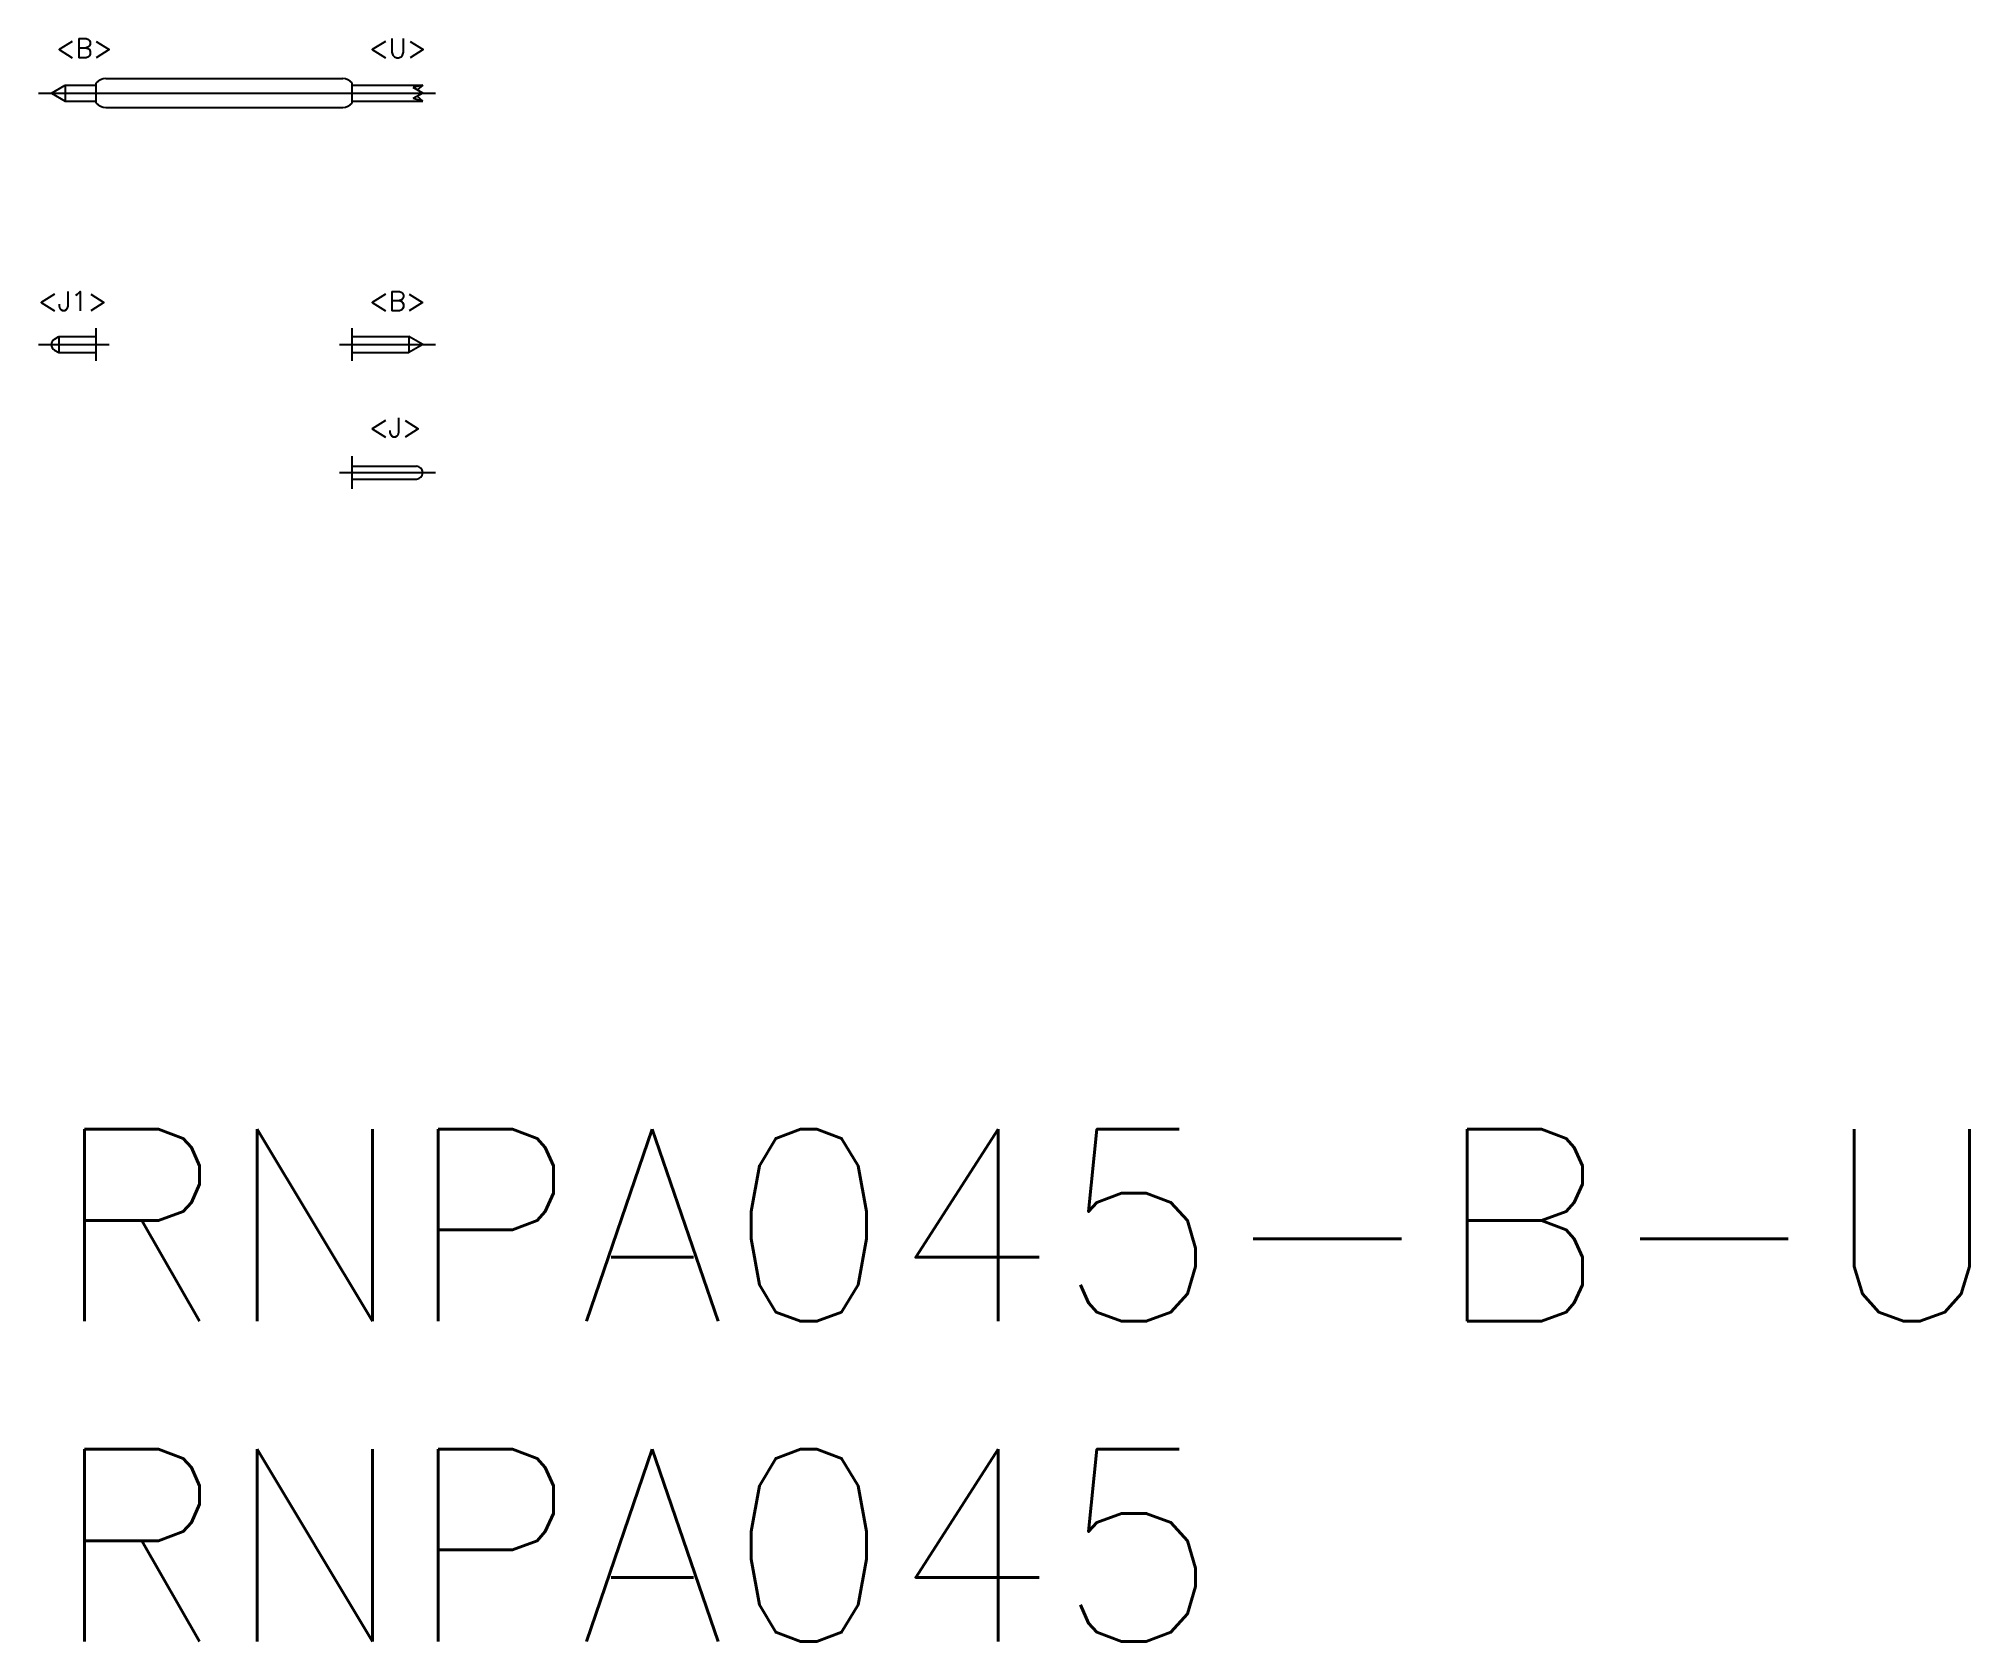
# Model space of a CAD drawing. Extents: x -0.2 to 30, y -8 to 17.
import ezdxf

# ---------------------------------------------------------------- set-up
doc = ezdxf.new("R2010")
doc.units = 0
doc.header["$LTSCALE"] = 0.5
doc.linetypes.add('CENTER', pattern=[50.8, 31.75, -6.35, 6.35, -6.35])
for name, color, linetype in [('MSM_CENTER', 1, 'CENTER'), ('MSM_CONTINUOUS', 7, 'CONTINUOUS'), ('MSM_PART_NUMBER', 7, 'CONTINUOUS')]:
    doc.layers.add(name, color=color, linetype=linetype)
doc.styles.get("Standard").update_dxf_attribs({"font": 'txt.shx', "height": 0.3, "bigfont": 'bigfont.shx'})

# ---------------------------------------------------------------- blocks, each defined once
blk = doc.blocks.new('*U14')
at = {"layer": 'MSM_PART_NUMBER'}
blk.add_text('RNPA045-B-U', height=3, dxfattribs=at).set_placement((0, -3))
blk = doc.blocks.new('*U15')
at = {"layer": 'MSM_PART_NUMBER'}
blk.add_text('RNPA045', height=3, dxfattribs=at).set_placement((0, -8))
blk = doc.blocks.new('*U17')
at = {"layer": 'MSM_PART_NUMBER'}
blk.add_text('<J1>', height=0.3, dxfattribs=at).set_placement((-0.209, 12.784))
blk = doc.blocks.new('*U18')
at = {"layer": 'MSM_PART_NUMBER'}
blk.add_text('<B>', height=0.3, dxfattribs=at).set_placement((0.067, 16.734))
blk = doc.blocks.new('*U19')
at = {"layer": 'MSM_PART_NUMBER'}
blk.add_text('<B>', height=0.3, dxfattribs=at).set_placement((4.959, 12.784))
blk = doc.blocks.new('*U20')
at = {"layer": 'MSM_PART_NUMBER'}
blk.add_text('<J>', height=0.3, dxfattribs=at).set_placement((4.959, 10.811))
blk = doc.blocks.new('*U21')
at = {"layer": 'MSM_PART_NUMBER'}
blk.add_text('<U>', height=0.3, dxfattribs=at).set_placement((4.959, 16.734))

msp = doc.modelspace()

# ---------------------------------------------------------------- linework, layer by layer
at = {"layer": 'MSM_CENTER'}
for p, q in [((-0.2, 16.184), (6, 16.184)), ((-0.2, 12.255), (0.9, 12.255)), ((4.5, 12.255), (6, 12.255)), ((4.5, 10.255), (6, 10.255))]:
    msp.add_line(p, q, dxfattribs=at)
at = {"layer": 'MSM_CONTINUOUS'}
for p, q in [((0, 16.184), (0.217, 16.309)), ((0.217, 16.309), (0.7, 16.309)), ((0.217, 16.309), (0.217, 16.059)), ((0.7, 16.027), (0.7, 16.341)), ((0.85, 16.409), (4.55, 16.409)), ((4.7, 16.027), (4.7, 16.341)), ((4.7, 16.309), (5.8, 16.309)), ((5.8, 16.309), (5.652, 16.269)), ((5.8, 16.309), (5.712, 16.235)), ((0, 16.184), (0.217, 16.059)), ((0.217, 16.059), (0.7, 16.059)), ((4.7, 16.059), (5.8, 16.059)), ((5.8, 16.184), (5.652, 16.269)), ((5.8, 16.184), (5.652, 16.098)), ((5.8, 16.059), (5.652, 16.098)), ((5.8, 16.059), (5.712, 16.133)), ((0.85, 15.959), (4.55, 15.959)), ((0.05, 12.342), (0.117, 12.38)), ((0.117, 12.38), (0.7, 12.38)), ((0.117, 12.38), (0.117, 12.13)), ((0.7, 12), (0.7, 12.51)), ((4.7, 12), (4.7, 12.51)), ((4.7, 12.38), (5.583, 12.38)), ((5.8, 12.255), (5.583, 12.38)), ((5.583, 12.38), (5.583, 12.13)), ((0.05, 12.168), (0.117, 12.13)), ((0.117, 12.13), (0.7, 12.13)), ((4.7, 12.13), (5.583, 12.13)), ((5.8, 12.255), (5.583, 12.13)), ((4.7, 10), (4.7, 10.51)), ((4.7, 10.355), (5.7, 10.355)), ((4.7, 10.155), (5.7, 10.155))]:
    msp.add_line(p, q, dxfattribs=at)
for centre, radius, start, end in [((0.85, 16.209), 0.2, 90, 138.5904), ((4.55, 16.209), 0.2, 41.4096, 90), ((0.85, 16.159), 0.2, 221.4096, 270), ((4.55, 16.159), 0.2, 270, 318.5904), ((0.1, 12.255), 0.1, 120, 240), ((5.7, 10.255), 0.1, 270, 90)]:
    msp.add_arc(centre, radius, start, end, dxfattribs=at)

# ---------------------------------------------------------------- block references
for name in ['*U18', '*U21', '*U17', '*U19', '*U20', '*U14', '*U15']:
    msp.add_blockref(name, (0, 0), dxfattribs=at)

doc.saveas('drawing.dxf')
